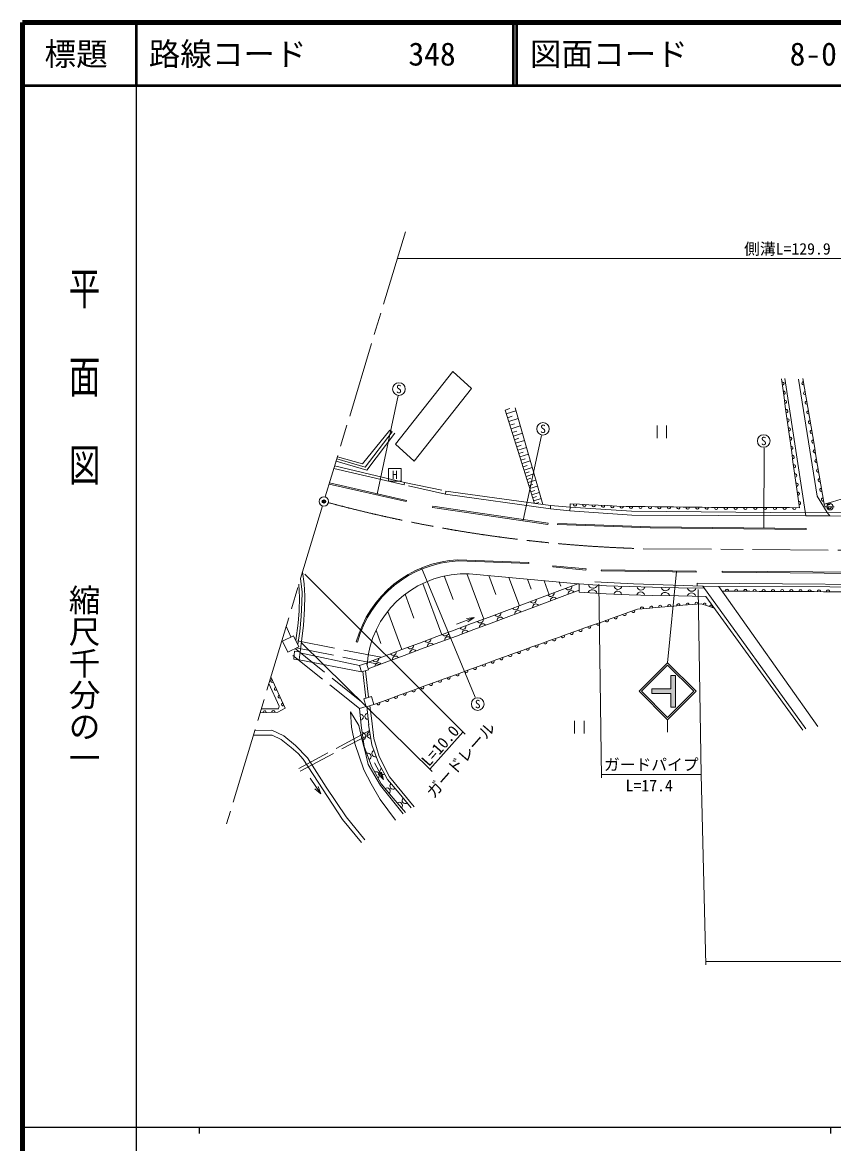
# Model space of a CAD drawing. Units: millimetres at full size, sheet at 1:1000; details may follow other scales. Extents: x 40000 to 680000, y 20000 to 380000.
# Drawn here: x 40000 to 168478, y 202409 to 380000 of the extents above; entities that cross this region are included whole.
import ezdxf
from ezdxf.enums import TextEntityAlignment as Align

# ---------------------------------------------------------------- set-up
doc = ezdxf.new("R2010")
doc.units = ezdxf.units.MM
doc.header["$LTSCALE"] = 1000
doc.header["$PDMODE"] = 32
doc.header["$PDSIZE"] = 500
doc.linetypes.add('CHAIN', pattern=[18.5, 12, -1.5, 3.5, -1.5])
doc.linetypes.add('DASHED', pattern=[7.5, 6, -1.5])
for name, color, linetype, lineweight in [('M-BGD', 7, 'Continuous', 13), ('M-BGD-EXST', 7, 'Continuous', 13), ('M-BMK', 2, 'CHAIN', 13), ('M-BMK-SRVR', 3, 'Continuous', 13), ('M-STR-HTXT', 7, 'Continuous', 13), ('M-STR-STRC', 7, 'Continuous', 13), ('M-TTL', 2, 'Continuous', 140), ('M-TTL-BAND', 7, 'Continuous', 25), ('M-TTL-LINE', 7, 'Continuous', 50)]:
    doc.layers.add(name, color=color, linetype=linetype, lineweight=lineweight)
doc.layers.add('M-OTRS', color=6, linetype='Continuous')
doc.layers.add('M-TTL-TXT', color=7, linetype='Continuous')
doc.styles.add('@ＭＳ ゴシック', font='')
doc.styles.add('ＭＳ ゴシック', font='')
doc.styles.get('@ＭＳ ゴシック').set_extended_font_data('@MS Gothic')
doc.styles.get('ＭＳ ゴシック').set_extended_font_data('MS Gothic')

msp = doc.modelspace()

# ---------------------------------------------------------------- hatches: boundary and pattern name
at = {"layer": 'M-STR-STRC'}
msp.add_hatch(color=256, dxfattribs=at).paths.add_polyline_path([(139689, 274427), (142689, 274427), (142689, 276553), (143439, 276553), (143439, 271553), (142689, 271553), (142689, 273677), (139689, 273677)])

# ---------------------------------------------------------------- linework, layer by layer
at = {"layer": 'M-BGD'}
for p, q in [((108191, 324700), (99084, 313196)), ((111152, 322014), (108191, 324700)), ((160433, 322064), (160231, 323520)), ((163633, 323599), (163891, 322067)), ((102042, 310502), (111152, 322014)), ((160635, 320608), (160433, 322064)), ((163891, 322067), (164148, 320534)), ((160837, 319152), (160635, 320608)), ((164148, 320534), (164406, 319001)), ((116450, 318598), (117193, 318834)), ((121133, 303817), (116450, 318598)), ((116643, 317990), (118167, 318473)), ((118036, 318931), (122417, 303640)), ((161040, 317696), (160837, 319152)), ((164406, 319001), (164664, 317469)), ((116834, 317387), (117588, 317626)), ((117023, 316790), (118514, 317263)), ((117210, 316200), (117947, 316434)), ((161242, 316240), (161040, 317696)), ((161444, 314784), (161242, 316240)), ((164664, 317469), (164921, 315936)), ((117395, 315617), (118853, 316079)), ((117577, 315040), (118299, 315269)), ((117758, 314469), (119185, 314921)), ((161646, 313328), (161444, 314784)), ((164921, 315936), (165179, 314404)), ((165179, 314404), (165437, 312871)), ((99084, 313196), (102042, 310502)), ((117937, 313905), (118642, 314129)), ((118114, 313347), (119509, 313789)), ((118289, 312795), (118979, 313014)), ((118462, 312249), (119827, 312681)), ((161848, 311872), (161646, 313328)), ((165437, 312871), (165694, 311338)), ((118633, 311709), (119308, 311923)), ((118802, 311175), (120137, 311598)), ((118969, 310647), (119630, 310856)), ((162051, 310416), (161848, 311872)), ((165694, 311338), (165952, 309806)), ((119135, 310124), (120441, 310538)), ((119299, 309608), (119944, 309812)), ((119460, 309097), (120738, 309502)), ((162253, 308960), (162051, 310416)), ((165952, 309806), (166210, 308273)), ((119621, 308591), (120252, 308792)), ((119779, 308092), (121028, 308487)), ((119936, 307597), (120553, 307793)), ((120090, 307108), (121313, 307496)), ((162455, 307504), (162253, 308960)), ((162657, 306049), (162455, 307504)), ((166210, 308273), (166467, 306741)), ((88586, 306886), (100802, 304120)), ((88638, 307058), (100842, 304296)), ((120244, 306625), (120848, 306816)), ((120395, 306147), (121591, 306525)), ((120546, 305670), (121137, 305857)), ((120697, 305193), (121866, 305564)), ((162859, 304593), (162657, 306049)), ((166467, 306741), (166725, 305208)), ((100842, 304296), (100802, 304120)), ((120848, 304717), (121426, 304900)), ((120999, 304240), (122142, 304602)), ((121263, 303799), (121771, 303960)), ((126778, 303733), (126744, 303209)), ((126778, 303733), (128257, 303666)), ((163062, 303137), (162859, 304593)), ((166725, 305208), (166983, 303675)), ((166983, 303675), (168330, 304067)), ((168330, 304067), (169677, 304458)), ((104994, 303351), (104968, 303173)), ((104968, 303173), (123225, 300478)), ((104994, 303351), (123251, 300656)), ((123621, 302967), (123616, 303476)), ((128257, 303666), (129736, 303599)), ((129736, 303599), (131214, 303532)), ((131214, 303532), (132693, 303465)), ((132693, 303465), (134171, 303398)), ((134171, 303398), (135650, 303331)), ((135650, 303331), (137148, 303314)), ((137148, 303314), (138647, 303297)), ((138647, 303297), (140146, 303280)), ((140146, 303280), (141644, 303262)), ((141644, 303262), (143143, 303245)), ((143143, 303245), (144642, 303228)), ((144642, 303228), (146140, 303211)), ((146140, 303211), (147639, 303193)), ((147639, 303193), (149138, 303176)), ((149138, 303176), (150636, 303159)), ((150636, 303159), (152190, 303156)), ((152190, 303156), (153743, 303153)), ((153743, 303153), (155296, 303151)), ((155296, 303151), (156849, 303148)), ((156849, 303148), (158402, 303145)), ((158402, 303145), (159955, 303142)), ((159955, 303142), (161508, 303139)), ((161508, 303139), (163062, 303137)), ((166983, 303675), (167156, 303278)), ((168578, 303248), (167156, 303278)), ((123251, 300656), (123225, 300478)), ((124783, 300642), (124776, 300462)), ((164163, 299861), (164161, 299681)), ((108989, 294888), (120198, 294452)), ((108999, 294709), (120191, 294272)), ((120198, 294452), (120191, 294272)), ((124036, 293921), (124019, 293742)), ((124019, 293742), (129254, 293249)), ((124036, 293921), (129271, 293428)), ((129271, 293428), (129254, 293249)), ((131695, 293299), (131693, 293119)), ((131693, 293119), (146699, 292896)), ((131695, 293299), (146702, 293076)), ((146699, 292896), (146702, 293076)), ((150848, 293079), (150847, 292899)), ((150848, 293079), (188215, 292791)), ((106811, 292315), (108201, 288577)), ((110401, 292684), (113078, 285487)), ((110757, 292675), (127970, 291058)), ((114970, 289383), (113854, 292384)), ((117060, 292083), (118731, 287590)), ((119977, 291809), (120562, 290238)), ((122626, 291560), (123450, 289345)), ((125272, 290706), (125034, 291345)), ((150847, 292899), (188213, 292611)), ((103411, 291142), (106433, 283016)), ((125142, 290000), (122333, 288949)), ((125142, 290000), (127970, 291058)), ((125492, 289063), (128180, 290069)), ((127970, 291058), (128199, 291054)), ((128199, 291054), (128174, 289752)), ((128174, 289752), (132467, 289467)), ((132531, 290765), (128199, 291054)), ((136155, 290646), (132531, 290765)), ((139779, 290526), (136155, 290646)), ((143924, 290451), (139779, 290526)), ((143924, 290451), (148014, 290376)), ((152325, 289907), (150841, 289915)), ((153780, 289899), (152325, 289907)), ((155236, 289890), (153780, 289899)), ((156692, 289882), (155236, 289890)), ((158148, 289873), (156692, 289882)), ((159604, 289865), (158148, 289873)), ((161059, 289857), (159604, 289865)), ((162515, 289848), (161059, 289857)), ((163971, 289840), (162515, 289848)), ((165427, 289832), (163971, 289840)), ((166882, 289823), (165427, 289832)), ((168338, 289815), (166882, 289823)), ((169867, 289799), (168338, 289815)), ((102021, 285622), (100609, 289417)), ((119525, 287898), (116716, 286847)), ((122333, 288949), (119525, 287898)), ((119875, 286961), (122684, 288012)), ((122684, 288012), (125492, 289063)), ((136112, 289347), (132467, 289467)), ((136112, 289347), (139745, 289227)), ((143900, 289151), (139745, 289227)), ((143900, 289151), (148240, 289072)), ((144627, 287671), (146064, 287792)), ((146064, 287792), (147502, 287912)), ((147502, 287912), (148532, 287566)), ((163614, 267879), (148240, 289072)), ((97862, 286698), (100107, 280663)), ((116716, 286847), (113908, 285796)), ((117067, 285910), (119875, 286961)), ((134649, 286072), (133255, 285574)), ((136043, 286571), (134649, 286072)), ((137437, 287069), (136043, 286571)), ((137437, 287069), (138875, 287190)), ((138875, 287190), (140313, 287310)), ((140313, 287310), (141751, 287431)), ((141751, 287431), (143189, 287551)), ((143189, 287551), (144627, 287671)), ((148532, 287566), (149592, 287209)), ((82529, 282651), (81791, 284383)), ((111149, 284770), (108390, 283744)), ((111544, 285738), (108744, 284661)), ((111544, 285738), (110316, 285588)), ((111544, 285738), (110532, 285028)), ((113908, 285796), (111149, 284770)), ((111498, 283832), (114256, 284859)), ((114258, 284859), (117067, 285910)), ((130466, 284577), (129072, 284079)), ((131860, 285075), (130466, 284577)), ((133255, 285574), (131860, 285075)), ((82956, 282856), (81190, 282006)), ((83793, 281117), (82956, 282856)), ((96012, 283715), (96781, 281646)), ((105631, 282717), (102873, 281691)), ((108390, 283744), (105631, 282717)), ((105980, 281780), (108739, 282806)), ((108739, 282806), (111498, 283832)), ((124890, 282583), (123496, 282085)), ((126284, 283082), (124890, 282583)), ((127678, 283580), (126284, 283082)), ((129072, 284079), (127678, 283580)), ((81190, 282006), (82026, 280267)), ((82026, 280267), (83793, 281117)), ((92887, 281887), (93061, 281840)), ((100114, 280665), (97355, 279639)), ((102873, 281691), (100114, 280665)), ((100462, 279728), (103221, 280754)), ((103221, 280754), (105980, 281780)), ((120708, 281088), (119314, 280589)), ((122102, 281586), (120708, 281088)), ((123496, 282085), (122102, 281586)), ((83110, 280382), (82995, 279118)), ((82995, 279118), (83852, 279040)), ((83966, 280305), (83110, 280382)), ((83852, 279040), (83966, 280305)), ((83852, 279040), (93689, 277115)), ((93385, 278162), (83952, 280152)), ((94604, 278160), (94747, 279792)), ((97355, 279639), (94645, 278631)), ((97704, 278702), (100462, 279728)), ((115139, 279065), (113748, 278557)), ((116531, 279573), (115139, 279065)), ((117922, 280081), (116531, 279573)), ((119314, 280589), (117922, 280081)), ((94509, 278487), (93385, 278162)), ((93385, 278162), (93689, 277115)), ((93689, 277115), (94812, 277440)), ((93932, 277185), (94371, 272972)), ((94805, 273103), (94360, 277309)), ((94812, 277440), (94509, 278487)), ((97704, 278702), (94764, 277608)), ((110965, 277540), (109574, 277032)), ((112357, 278048), (110965, 277540)), ((113748, 278557), (112357, 278048)), ((105400, 275508), (104008, 274999)), ((106791, 276016), (105400, 275508)), ((108182, 276524), (106791, 276016)), ((109574, 277032), (108182, 276524)), ((101225, 273983), (99834, 273475)), ((102617, 274491), (101225, 273983)), ((104008, 274999), (102617, 274491)), ((95270, 273243), (94073, 272882)), ((94073, 272882), (94463, 271589)), ((94463, 271589), (95660, 271950)), ((95660, 271950), (95270, 273243)), ((97051, 272459), (95660, 271950)), ((98443, 272967), (97051, 272459)), ((99834, 273475), (98443, 272967)), ((93388, 271313), (94446, 271644)), ((93388, 271313), (93650, 268613)), ((94844, 268728), (94564, 271620)), ((93650, 268613), (94151, 265280)), ((94836, 268791), (95318, 265584)), ((94151, 265280), (95305, 262209)), ((95318, 265584), (96401, 262705)), ((95305, 262209), (96808, 259399)), ((97205, 260066), (95782, 262707)), ((96401, 262705), (97807, 260076)), ((97205, 260066), (96900, 261265)), ((87247, 257791), (85579, 260285)), ((97205, 260066), (96372, 260980)), ((96808, 259399), (98732, 257119)), ((99649, 257893), (97807, 260076)), ((87247, 257791), (86330, 258622)), ((87247, 257791), (86829, 258955)), ((101573, 255613), (99649, 257893)), ((98732, 257119), (100656, 254839))]:
    msp.add_line(p, q, dxfattribs=at)
at = {"layer": 'M-BGD', "linetype": 'DASHED'}
for p, q in [((106990, 305260), (100459, 306753)), ((100543, 307127), (107084, 305749)), ((123616, 303476), (126744, 303209)), ((126711, 302618), (123621, 302967)), ((164013, 302315), (167457, 302360)), ((167881, 301859), (164083, 301861)), ((83180, 280822), (94381, 271860)), ((96811, 279437), (83335, 282068)), ((83365, 280911), (96620, 278299)), ((93388, 271313), (82126, 280315)), ((94979, 267841), (83789, 261830)), ((83983, 261404), (95066, 267266))]:
    msp.add_line(p, q, dxfattribs=at)
at = {"layer": 'M-BGD'}
for points in [[(160734, 323584), (164083, 301861), (136524, 301950), (126711, 302618), (126744, 303209), (136458, 302562), (164013, 302315)], [(167457, 302360), (165863, 304939), (162899, 323474)], [(99001, 314961), (94553, 309061), (89672, 310481)], [(89791, 310877), (94304, 309557), (98543, 315171), (98199, 315400), (93884, 310092), (89887, 311194)], [(89330, 309347), (100459, 306753), (100543, 307127), (89456, 309766)], [(123616, 303476), (107084, 305749), (106990, 305260), (123621, 302967)], [(210831, 302011), (167457, 302360), (167881, 301859), (210858, 301618)], [(124776, 300462), (139439, 299936), (164161, 299681)], [(124783, 300642), (139443, 300116), (164163, 299861)], [(84065, 291913), (84312, 289736), (84258, 288140), (84137, 285896), (83947, 283529), (83629, 281458)], [(83966, 280305), (84511, 284485), (84673, 287135), (84745, 289191), (84619, 291048), (84384, 292968)], [(130658, 291410), (136812, 291072), (147760, 290729), (164069, 268120)], [(83311, 282117), (83684, 284855), (83846, 286781), (83886, 288911), (83796, 291022)], [(187468, 290843), (146863, 291157), (146862, 290757)], [(165988, 268492), (150320, 290652), (147760, 290729)], [(150320, 290652), (167867, 290579), (187460, 290424), (187430, 284795), (186680, 272575)], [(77646, 270656), (80446, 270734), (81633, 271374), (79358, 276327)], [(79041, 275275), (80646, 271721), (80580, 271267), (77833, 271274)], [(102055, 255740), (98162, 260525), (96517, 263711), (95669, 266584), (95323, 269371), (95044, 271765)], [(99070, 253661), (96662, 256916), (95212, 259406), (94050, 261608), (92668, 265807), (92135, 268378), (91950, 270779), (93284, 268645), (93858, 266080), (94310, 264500), (94782, 262449), (96710, 259105), (100301, 254653)], [(76574, 267105), (79544, 267099), (80965, 266433), (82585, 265156), (83682, 264220), (84492, 263303), (90708, 253731), (93730, 250115)], [(94225, 250511), (91257, 254145), (88108, 258877), (85176, 263501), (83250, 265462), (81397, 266973), (79490, 267873), (76803, 267862)]]:
    msp.add_lwpolyline(points, dxfattribs=at)
for centre, radius, start, end in [((160381, 322799), 250, 266.37745, 109.43591), ((160584, 321343), 250, 266.37745, 109.43591), ((163724, 322827), 262, 91.1586, 287.9286), ((163982, 321294), 262, 91.15671, 287.92831), ((160786, 319887), 250, 266.37745, 109.43591), ((164240, 319761), 262, 91.15891, 287.92829), ((160988, 318431), 250, 266.3783, 109.43474), ((164497, 318229), 262, 91.15671, 287.92831), ((161190, 316975), 250, 266.37719, 109.43617), ((164755, 316696), 262, 91.15705, 287.93015), ((161392, 315519), 250, 266.37745, 109.43591), ((165012, 315164), 262, 91.1586, 287.9286), ((161595, 314063), 250, 266.37745, 109.43591), ((161797, 312607), 250, 266.3783, 109.43474), ((165270, 313631), 262, 91.15671, 287.92831), ((161999, 311151), 250, 266.3783, 109.43474), ((165528, 312098), 262, 91.15891, 287.92829), ((165785, 310566), 262, 91.15671, 287.92831), ((162201, 309695), 250, 266.37745, 109.43591), ((166043, 309033), 262, 91.15891, 287.92829), ((162403, 308239), 250, 266.37745, 109.43591), ((166301, 307501), 262, 91.1564, 287.92862), ((162606, 306783), 250, 266.37745, 109.43591), ((162808, 305327), 250, 266.3783, 109.43474), ((166558, 305968), 262, 91.15671, 287.92831), ((127516, 303651), 251, 166.26468, 8.54707), ((163010, 303871), 250, 266.3783, 109.43474), ((166816, 304435), 262, 91.15891, 287.92829), ((167673, 303814), 241, 182.0606, 30.31819), ((128994, 303584), 251, 166.26468, 8.54707), ((130473, 303517), 251, 166.26468, 8.54707), ((131951, 303450), 251, 166.26354, 8.54811), ((133430, 303383), 251, 166.26354, 8.54811), ((134908, 303316), 251, 166.26468, 8.54707), ((136399, 303277), 254, 168.9049, 9.77619), ((137897, 303259), 254, 168.90584, 9.77752), ((139396, 303242), 254, 168.90697, 9.77641), ((140895, 303225), 254, 168.90584, 9.77752), ((142393, 303208), 254, 168.90582, 9.77754), ((143892, 303190), 254, 168.9049, 9.77619), ((145391, 303173), 254, 168.90584, 9.77752), ((146889, 303156), 254, 168.90697, 9.77641), ((148388, 303139), 254, 168.90584, 9.77752), ((149887, 303122), 254, 168.90697, 9.77641), ((151413, 303119), 262, 171.47466, 8.31949), ((152966, 303116), 262, 171.47467, 8.31948), ((154519, 303114), 262, 171.47655, 8.3176), ((156072, 303111), 262, 171.47656, 8.3176), ((157626, 303108), 262, 171.47655, 8.3176), ((159179, 303105), 262, 171.47656, 8.3176), ((160732, 303103), 262, 171.47466, 8.31949), ((162285, 303100), 262, 171.47467, 8.31948), ((167866, 303206), 244, 165.37857, 12.17401), ((109903, 277285), 17627, 92.97062, 164.86421), ((109903, 277285), 17447, 92.97062, 164.86416), ((110201, 276978), 15708, 87.97134, 169.6795), ((123698, 289579), 512, 213.17137, 7.86168), ((126507, 290630), 512, 213.17186, 7.86119), ((126936, 289484), 512, 33.17122, 187.86117), ((130263, 289369), 764, 14.7982, 157.59187), ((130381, 291153), 764, 194.79805, 337.59281), ((134297, 289315), 611, 6.68238, 169.53555), ((134346, 290797), 611, 186.68129, 349.53664), ((137921, 289196), 611, 6.68238, 169.53555), ((137970, 290677), 611, 186.68129, 349.53664), ((141824, 288990), 719, 15.031, 162.88512), ((141855, 290688), 719, 195.03235, 342.88461), ((145969, 288914), 719, 15.03193, 162.88501), ((146000, 290612), 719, 195.03193, 342.88501), ((151597, 289963), 248, 347.60108, 191.74009), ((153053, 289955), 248, 347.60223, 191.73895), ((154509, 289946), 248, 347.60223, 191.73895), ((155964, 289938), 248, 347.60106, 191.7401), ((157420, 289929), 248, 347.60108, 191.74009), ((158876, 289921), 248, 347.60223, 191.73895), ((160332, 289913), 248, 347.60223, 191.73895), ((161787, 289904), 248, 347.60106, 191.7401), ((163243, 289896), 248, 347.60108, 191.74009), ((164699, 289888), 248, 347.60223, 191.73895), ((166155, 289879), 248, 347.60223, 191.73895), ((167611, 289871), 248, 347.60106, 191.7401), ((120890, 288528), 512, 213.17137, 7.86168), ((121319, 287382), 512, 33.17137, 187.86168), ((124127, 288433), 512, 33.17137, 187.86168), ((142465, 287544), 246, 352.22232, 197.35186), ((143903, 287665), 246, 352.22232, 197.35186), ((145341, 287785), 246, 352.22046, 197.35372), ((146779, 287905), 246, 352.2203, 197.35387), ((148048, 287829), 205, 313.64679, 189.15123), ((115273, 286426), 512, 213.17137, 7.86168), ((118081, 287477), 512, 213.17137, 7.86168), ((118510, 286331), 512, 33.1713, 187.86069), ((135362, 286276), 252, 188.54922, 30.79982), ((136756, 286774), 252, 188.54922, 30.79982), ((138151, 287183), 246, 352.22232, 197.35186), ((139589, 287303), 246, 352.22232, 197.35186), ((141027, 287424), 246, 352.22216, 197.35201), ((149078, 287483), 205, 313.64889, 189.15014), ((109734, 284351), 501, 212.0182, 8.78729), ((112493, 285377), 501, 212.01762, 8.78827), ((112912, 284251), 501, 32.01762, 188.78827), ((115702, 285280), 512, 33.17137, 187.86168), ((129786, 284282), 252, 188.55022, 30.79804), ((131180, 284781), 252, 188.55022, 30.79804), ((132574, 285279), 252, 188.54959, 30.79867), ((133968, 285777), 252, 188.54959, 30.79867), ((104217, 282299), 501, 212.01762, 8.78827), ((106976, 283325), 501, 212.01622, 8.78858), ((107395, 282199), 501, 32.01762, 188.78827), ((110153, 283225), 501, 32.01679, 188.7876), ((124209, 282288), 252, 188.55081, 30.79963), ((125603, 282787), 252, 188.55081, 30.79963), ((126998, 283285), 252, 188.55081, 30.79963), ((128392, 283784), 252, 188.55081, 30.79963), ((101458, 281273), 501, 212.0182, 8.78729), ((101877, 280146), 501, 32.01762, 188.78827), ((104636, 281173), 501, 32.01679, 188.7876), ((120027, 280793), 252, 188.54922, 30.79982), ((121421, 281291), 252, 188.54922, 30.79982), ((122815, 281790), 252, 188.55158, 30.79964), ((95940, 279220), 501, 212.0182, 8.78729), ((98699, 280247), 501, 212.01762, 8.78827), ((99118, 279120), 501, 32.0182, 188.78729), ((114460, 278765), 252, 188.96774, 31.15888), ((115852, 279273), 252, 188.96838, 31.15824), ((117243, 279782), 252, 188.96873, 31.15709), ((118635, 280290), 252, 188.96873, 31.15709), ((96359, 278094), 501, 32.0182, 188.78729), ((110286, 277241), 252, 188.96774, 31.15888), ((111678, 277749), 252, 188.96774, 31.15888), ((113069, 278257), 252, 188.96774, 31.15888), ((79585, 275681), 236, 98.91963, 310.42412), ((104720, 275208), 252, 188.96774, 31.15888), ((106112, 275716), 252, 188.96778, 31.15666), ((107503, 276224), 252, 188.96873, 31.15709), ((108895, 276733), 252, 188.96873, 31.15709), ((80153, 274443), 236, 98.91873, 310.42502), ((100546, 273684), 252, 188.96873, 31.15709), ((101938, 274192), 252, 188.96774, 31.15888), ((103329, 274700), 252, 188.96774, 31.15888), ((80722, 273205), 236, 98.9204, 310.42335), ((81291, 271966), 236, 98.9204, 310.42335), ((96372, 272159), 252, 188.96838, 31.15824), ((97763, 272667), 252, 188.96838, 31.15824), ((99155, 273175), 252, 188.96873, 31.15709), ((78345, 270735), 241, 347.36118, 195.8179), ((79745, 270774), 241, 347.35899, 195.81763), ((93546, 269966), 453, 272.11964, 98.93572), ((94687, 270076), 453, 92.11846, 278.93691), ((93813, 266933), 569, 287.51563, 89.58217), ((95174, 267138), 569, 107.51563, 269.58318), ((95918, 264192), 552, 118.04897, 283.15215), ((94661, 263719), 552, 298.04909, 103.15301), ((96009, 260778), 534, 303.92748, 112.35597), ((97162, 261395), 534, 123.92643, 292.35701), ((98701, 259044), 498, 132.17955, 308.14571), ((97757, 258248), 498, 312.17955, 128.14571), ((99681, 255968), 498, 312.17955, 128.14571), ((100625, 256764), 498, 132.17955, 308.14571)]:
    msp.add_arc(centre, radius, start, end, dxfattribs=at)
at = {"layer": 'M-BGD-EXST'}
for p, q in [((99522, 320917), (96179, 305280)), ((140527, 316163), (140527, 314163)), ((142027, 316163), (142027, 314163)), ((122202, 314580), (119325, 301164)), ((157492, 312631), (157443, 299874)), ((167425, 303271), (168425, 303271)), ((103184, 293626), (111726, 273130)), ((127460, 269362), (127460, 267362)), ((128960, 269362), (128960, 267362))]:
    msp.add_line(p, q, dxfattribs=at)
msp.add_lwpolyline([(97995, 307349), (99995, 307349), (99995, 309349), (97995, 309349)], close=True, dxfattribs=at)
for centre, radius in [((99628, 321930), 1000), ((122454, 315622), 1000), ((157413, 313698), 1000), ((167925, 303271), 500), ((112118, 272032), 1000)]:
    msp.add_circle(centre, radius, dxfattribs=at)
at = {"layer": 'M-BMK'}
for p, q in [((100653, 346846), (87969, 304840)), ((87535, 303404), (72328, 253045)), ((186132, 296294), (138342, 296636))]:
    msp.add_line(p, q, dxfattribs=at)
msp.add_arc((144521, 513060), 216512, 254.99803, 268.36471, dxfattribs=at)
at = {"layer": 'M-BMK-SRVR'}
msp.add_circle((87752, 304122), 750, dxfattribs=at)
at = {"layer": 'M-OTRS'}
msp.add_point((87752, 304122), dxfattribs=at)
msp.add_point((87752, 304122), dxfattribs=at)
at = {"layer": 'M-STR-HTXT'}
for p, q in [((217295, 342631), (99370, 342598)), ((84729, 292584), (110104, 267239)), ((131307, 291037), (131708, 260360)), ((104893, 261339), (84201, 281701)), ((109750, 267592), (104537, 261690)), ((147490, 260860), (148223, 230748)), ((148211, 231248), (257886, 231248))]:
    msp.add_line(p, q, dxfattribs=at)
msp.add_lwpolyline([(131702, 260860), (147490, 260860), (147038, 290194)], dxfattribs=at)
at = {"layer": 'M-STR-STRC'}
for p, q in [((143575, 293035), (142190, 278553)), ((137690, 274053), (142190, 278553)), ((138043, 274053), (142190, 278200)), ((146690, 274053), (142190, 278553)), ((146336, 274053), (142190, 278200)), ((143439, 276553), (142689, 276553)), ((142689, 274427), (142689, 276553)), ((143439, 271553), (143439, 276553)), ((137690, 274053), (142190, 269553)), ((138043, 274053), (142190, 269906)), ((139689, 273677), (139689, 274427)), ((142689, 274427), (139689, 274427)), ((142689, 273677), (139689, 273677)), ((142190, 269906), (146336, 274053)), ((142190, 269553), (146690, 274053)), ((142689, 271553), (142689, 273677)), ((143439, 271553), (142689, 271553)), ((142190, 269553), (142190, 267553))]:
    msp.add_line(p, q, dxfattribs=at)
at = {"layer": 'M-TTL'}
for p, q in [((40000, 380000), (40000, 20000)), ((680000, 380000), (40000, 380000))]:
    msp.add_line(p, q, dxfattribs=at)
at = {"layer": 'M-TTL-BAND'}
for p, q in [((58000, 370000), (58000, 20000)), ((40000, 205000), (579000, 205000)), ((68000, 205000), (68000, 204000)), ((168000, 205000), (168000, 204000))]:
    msp.add_line(p, q, dxfattribs=at)
at = {"layer": 'M-TTL-LINE'}
for p, q in [((58000, 380000), (58000, 370000)), ((117750, 380000), (117750, 370000)), ((118250, 380000), (118250, 370000)), ((40000, 370000), (680000, 370000))]:
    msp.add_line(p, q, dxfattribs=at)

# ---------------------------------------------------------------- texts
at = {"layer": 'M-BGD-EXST', "style": 'ＭＳ ゴシック'}
for s, p in [('S', (99628, 321930)), ('S', (122454, 315622)), ('S', (157413, 313698)), ('H', (98995, 308349)), ('S', (112118, 272032))]:
    msp.add_text(s, height=1320, dxfattribs=at).set_placement(p, align=Align.MIDDLE_CENTER)
at = {"layer": 'M-STR-HTXT', "style": 'ＭＳ ゴシック'}
for s, rotation, p in [('側溝L=129.9', 0.017, (161166, 344138)), ('L=10.0', 48.547, (106171, 265428)), ('ガードレール', 48.547, (109428, 263183))]:
    msp.add_text(s, height=1833, rotation=rotation, dxfattribs=at).set_placement(p, align=Align.MIDDLE_CENTER)
for s, p in [('ガードパイプ', (139601, 262436)), ('L=17.4', (139278, 259112))]:
    msp.add_text(s, height=1833, dxfattribs=at).set_placement(p, align=Align.MIDDLE_CENTER)
at = {"layer": 'M-TTL-BAND', "style": '@ＭＳ ゴシック', "width": 1.4}
msp.add_text('平  面  図', height=3666, rotation=270, dxfattribs=at).set_placement((49777, 306475), align=Align.MIDDLE_RIGHT)
at = {"layer": 'M-TTL-BAND', "style": '@ＭＳ ゴシック'}
msp.add_text('縮尺千分の一', height=3666, rotation=270, dxfattribs=at).set_placement((49777, 261030), align=Align.MIDDLE_RIGHT)
at = {"layer": 'M-TTL-TXT', "style": 'ＭＳ ゴシック'}
msp.add_text('標題', height=3666, dxfattribs=at).set_placement((48500, 375000), align=Align.MIDDLE_CENTER)
for s, p in [('路線コード', (60000, 375000)), ('348', (101142, 375000)), ('図面コード', (120380, 375000)), ('8-0', (161521, 375000))]:
    msp.add_text(s, height=3666, dxfattribs=at).set_placement(p, align=Align.MIDDLE_LEFT)

doc.saveas('drawing.dxf')
